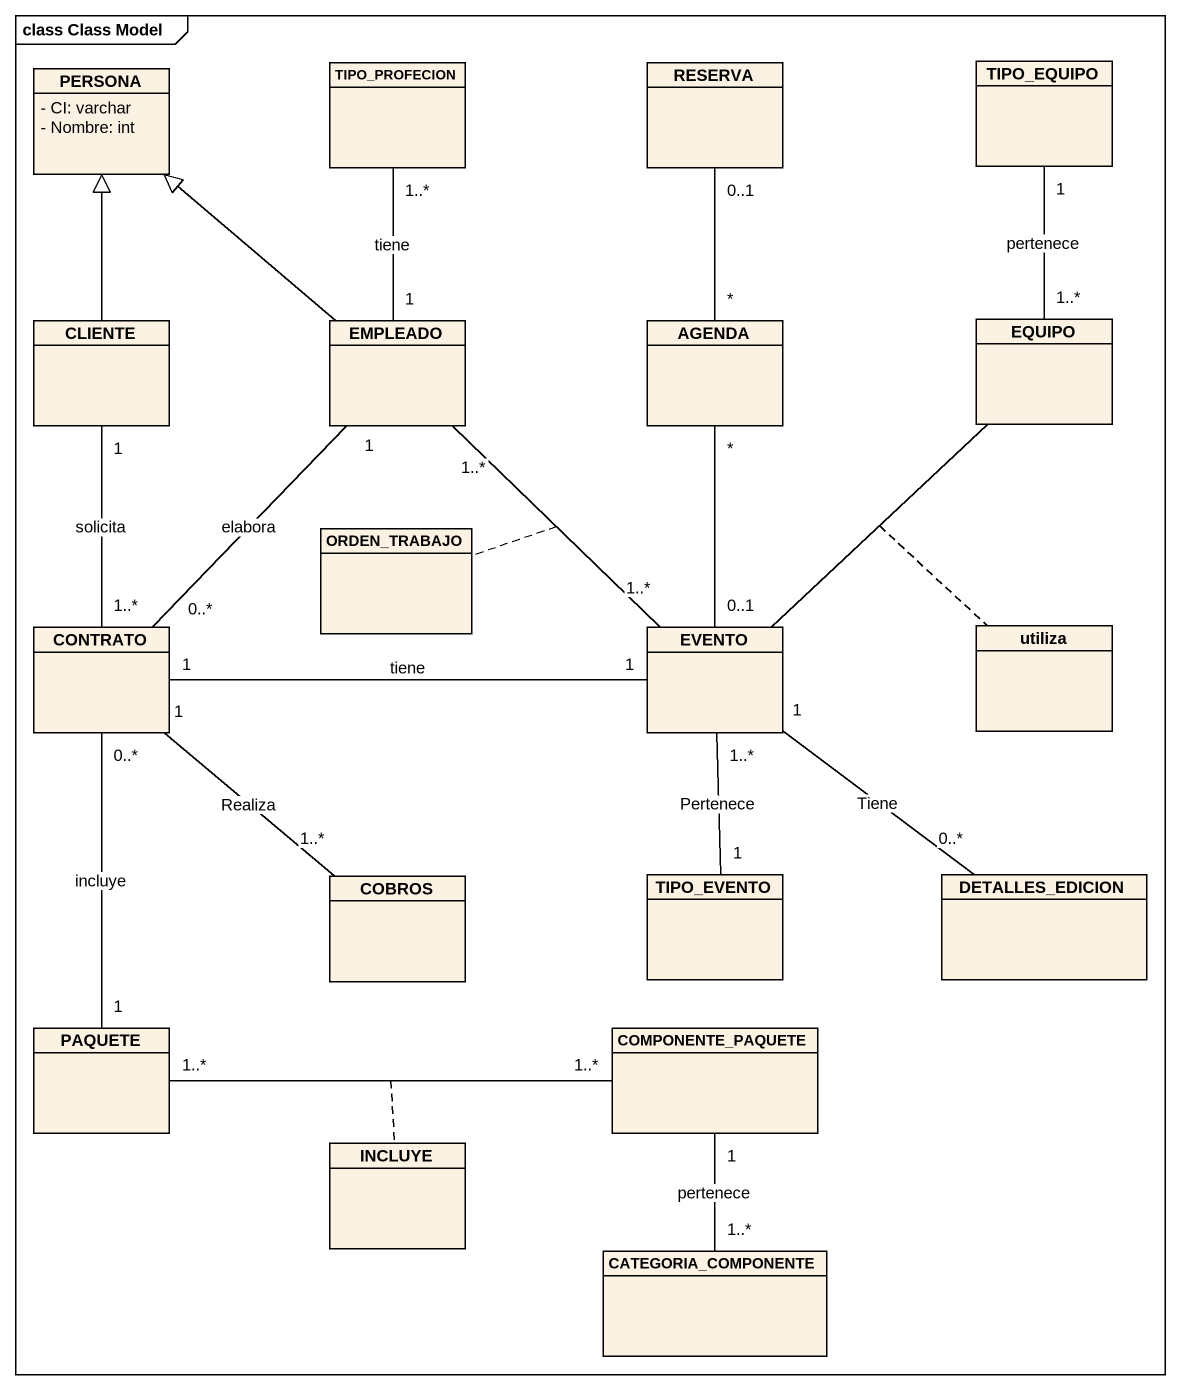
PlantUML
@startuml
mainframe class Class Model
hide circle
hide empty members
skinparam classAttributeIconSize 0
class PERSONA {
  - CI: varchar
  - Nombre: int
}
class TIPO_PROFECION
class RESERVA
class TIPO_EQUIPO
class CLIENTE
class EMPLEADO
class AGENDA
class EQUIPO
class ORDEN_TRABAJO
class CONTRATO
class EVENTO
class utiliza
class COBROS
class TIPO_EVENTO
class DETALLES_EDICION
class PAQUETE
class COMPONENTE_PAQUETE
class INCLUYE
class CATEGORIA_COMPONENTE
RESERVA "0..1" -- "*" AGENDA
TIPO_EQUIPO "1" -- "1..*" EQUIPO : pertenece
CLIENTE -up-|> PERSONA
CLIENTE "1" -- "1..*" CONTRATO : solicita
EMPLEADO -up-|> PERSONA
EMPLEADO "1" -up- "1..*" TIPO_PROFECION : tiene
EMPLEADO "1" -- "0..*" CONTRATO : elabora
EMPLEADO "1..*" -- "1..*" EVENTO
(EMPLEADO, EVENTO) .. ORDEN_TRABAJO
CONTRATO "1" -right- "1" EVENTO : tiene
CONTRATO "1" -- "1..*" COBROS : Realiza
CONTRATO "0..*" -- "1" PAQUETE : incluye
EVENTO "0..1" -up- "*" AGENDA
EVENTO -up- EQUIPO
(EVENTO, EQUIPO) .. utiliza
TIPO_EVENTO "1" -up- "1..*" EVENTO : Pertenece
DETALLES_EDICION "0..*" -up- "1" EVENTO : Tiene
COMPONENTE_PAQUETE "1..*" -left- "1..*" PAQUETE
(COMPONENTE_PAQUETE, PAQUETE) .. INCLUYE
COMPONENTE_PAQUETE "1" -- "1..*" CATEGORIA_COMPONENTE : pertenece
@enduml
